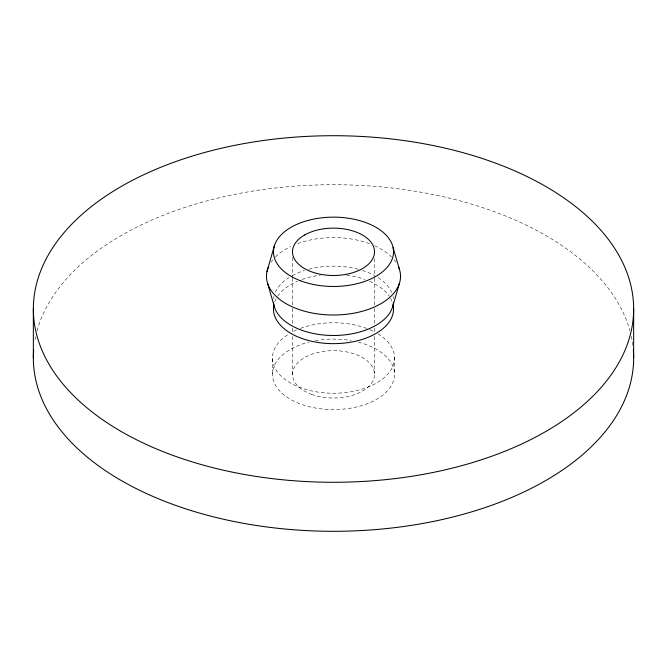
<?xml version="1.0" encoding="UTF-8"?>
<svg xmlns="http://www.w3.org/2000/svg" width="667" height="667" viewBox="0 0 667 667"><rect width="100%" height="100%" fill="white"/><g stroke="black" fill="none" stroke-linecap="round" stroke-linejoin="round"><path stroke-width="0.5" stroke-dasharray="3.33 2.5" d="M394.53 357.27L394.53 373.603M374.512 258.579L374.512 277.272M374.512 278.314L374.512 307.387M374.512 308.429L374.512 324.004M374.512 328.156L374.512 332.308M374.512 336.468L374.512 373.853M292.488 257.495L292.488 277.23M292.488 278.264L292.488 307.345M292.488 308.379L292.488 323.954M292.488 328.114L292.488 332.266M292.488 336.418L292.488 374.837M272.469 358.746L272.469 375.087M34.992 339.895A300.15 173.287 0 0 1 35.718 336.285M37.044 330.899A300.15 173.287 0 0 1 333.5 184.717A300.15 173.287 0 0 1 629.956 330.899M631.282 336.285A300.15 173.287 0 0 1 632.841 345.314M271.177 262.073A67.034 38.703 0 0 1 272.845 259.838M275.446 256.962A67.034 38.703 0 0 1 290.77 246.498M297.582 243.638A67.034 38.703 0 0 1 369.418 243.638M374.587 245.739A67.034 38.703 0 0 1 391.554 256.962M394.155 259.838A67.034 38.703 0 0 1 395.823 262.073M273.587 298.649A60.03 34.659 0 0 1 273.945 296.482M275.354 292.204A60.03 34.659 0 0 1 288.886 277.63M292.404 275.563A60.03 34.659 0 0 1 304.577 270.452M308.796 269.235A60.03 34.659 0 0 1 358.204 269.235M362.423 270.452A60.03 34.659 0 0 1 374.596 275.563M378.114 277.63A60.03 34.659 0 0 1 391.646 292.204M393.055 296.482A60.03 34.659 0 0 1 393.413 298.649M274.779 301.784A60.03 34.659 0 0 1 276.405 298.282M277.689 296.231A60.03 34.659 0 0 1 297.457 281.274M302.134 279.44A60.03 34.659 0 0 1 320.402 275.171M346.598 275.171A60.03 34.659 0 0 1 364.866 279.44M369.543 281.274A60.03 34.659 0 0 1 389.311 296.231M390.595 298.282A60.03 34.659 0 0 1 392.221 301.784M377.997 333.884A61.039 35.243 0 0 1 376.513 383.016A61.039 35.243 0 0 1 291.404 383.525A61.039 35.243 0 0 1 288.136 334.425M293.613 331.332A61.039 35.243 0 0 1 296.598 329.94M300.525 328.347A61.039 35.243 0 0 1 366.742 328.447M369.893 329.715A61.039 35.243 0 0 1 374.345 331.816M358.329 342.154A61.039 35.243 0 0 1 381.532 396.09A61.039 35.243 0 0 1 285.268 395.948A61.039 35.243 0 0 1 308.963 342.079M315.249 340.72A61.039 35.243 0 0 1 351.142 340.612M311.522 394.339A41.02 23.687 0 0 0 374.487 375.338A41.02 23.687 0 0 0 314.499 353.36A41.02 23.687 0 0 0 311.522 394.339"/><path stroke-width="1" d="M266.992 271.469L274.454 245.564M392.463 307.32L399.35 283.567M393.096 247.632L399.35 269.068M267.65 283.567L274.537 307.32M633.65 308.996A300.15 173.287 0 0 1 183.425 459.063A300.15 173.287 0 0 1 183.425 158.921A300.15 173.287 0 0 1 633.65 308.996L633.65 358.004M33.35 308.996L33.35 358.004M633.317 349.841A300.15 173.287 0 0 1 333.5 531.299A300.15 173.287 0 0 1 33.683 349.841M398.424 266.692A67.034 38.703 0 0 1 333.5 315.016A67.034 38.703 0 0 1 268.576 266.692M393.413 303.001A60.03 34.659 0 0 1 333.5 335.484A60.03 34.659 0 0 1 273.587 303.001M393.205 305.369A60.03 34.659 0 0 1 333.5 343.647A60.03 34.659 0 0 1 273.795 305.369M304.802 234.892L303.018 235.96A41.02 23.687 0 0 0 324.137 274.862A41.02 23.687 0 0 0 373.011 245.439A41.02 23.687 0 0 0 304.802 234.892M300.4 280.724A60.03 34.659 0 0 0 393.422 253.902A60.03 34.659 0 0 0 306.678 220.802A60.03 34.659 0 0 0 300.4 280.724"/></g></svg>
